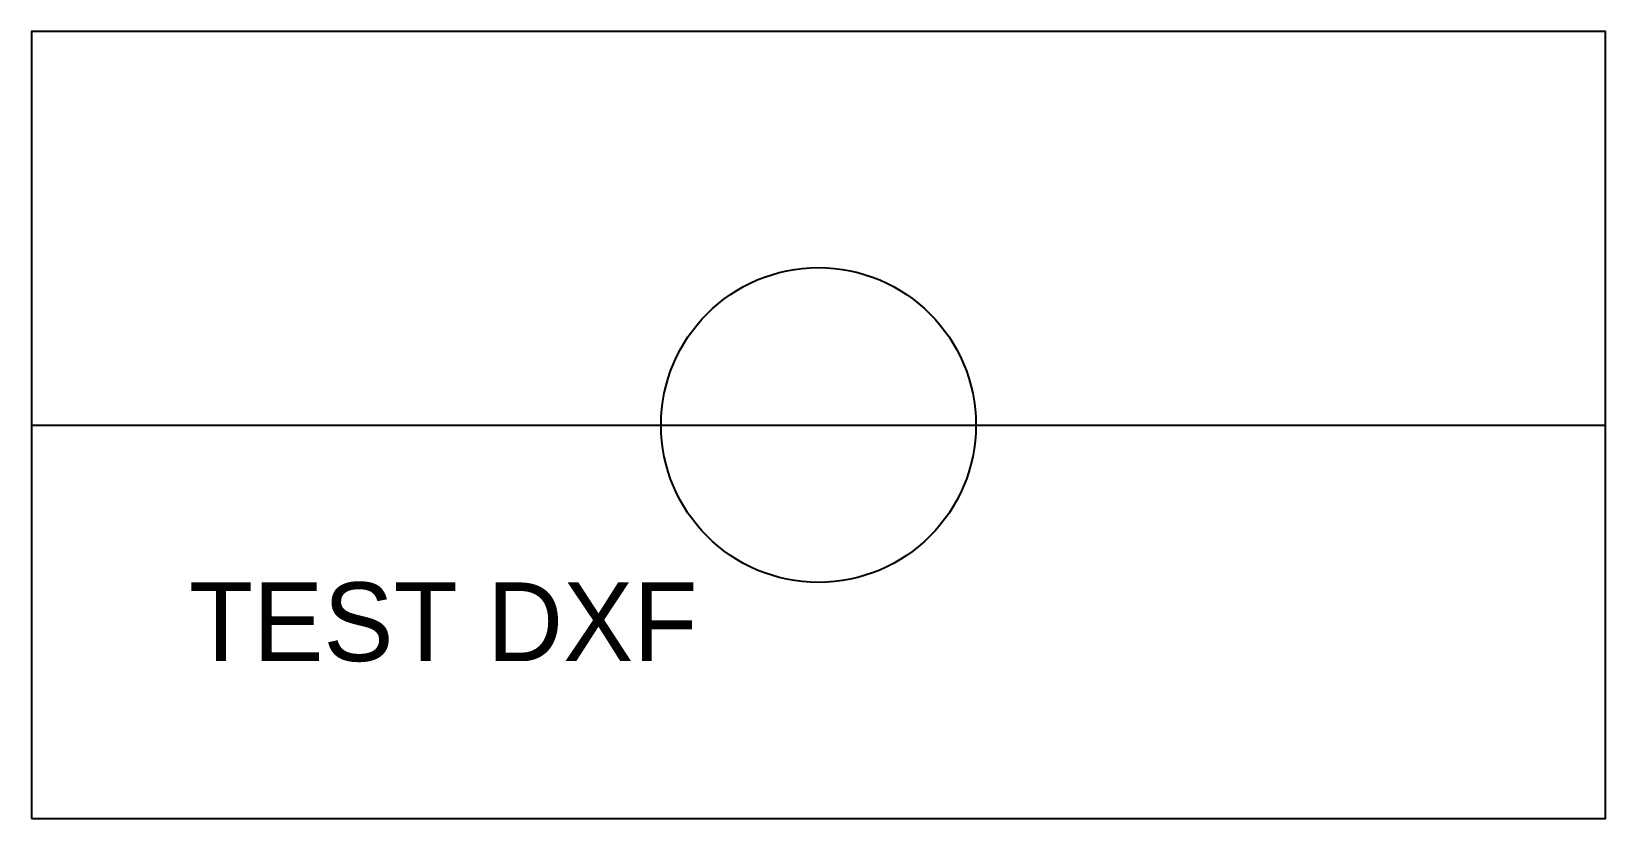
# Model space of a CAD drawing. Header units: metres. Extents: x 0 to 100, y 0 to 50.
import ezdxf

# ---------------------------------------------------------------- set-up
doc = ezdxf.new("R2010")
doc.units = ezdxf.units.M

msp = doc.modelspace()

# ---------------------------------------------------------------- linework, layer by layer
at = {"layer": '0_CUT_HOLES'}
msp.add_circle((50, 25), 10, dxfattribs=at)
at = {"layer": '0_CUT_OUTLINE'}
msp.add_lwpolyline([(0, 0), (100, 0), (100, 50), (0, 50)], close=True, dxfattribs=at)
at = {"layer": 'BEND_LINES'}
msp.add_line((0, 25), (100, 25), dxfattribs=at)

# ---------------------------------------------------------------- texts
at = {"layer": 'ANNOTATIONS'}
msp.add_text('TEST DXF', height=5, dxfattribs=at).set_placement((10, 10))

doc.saveas('drawing.dxf')
